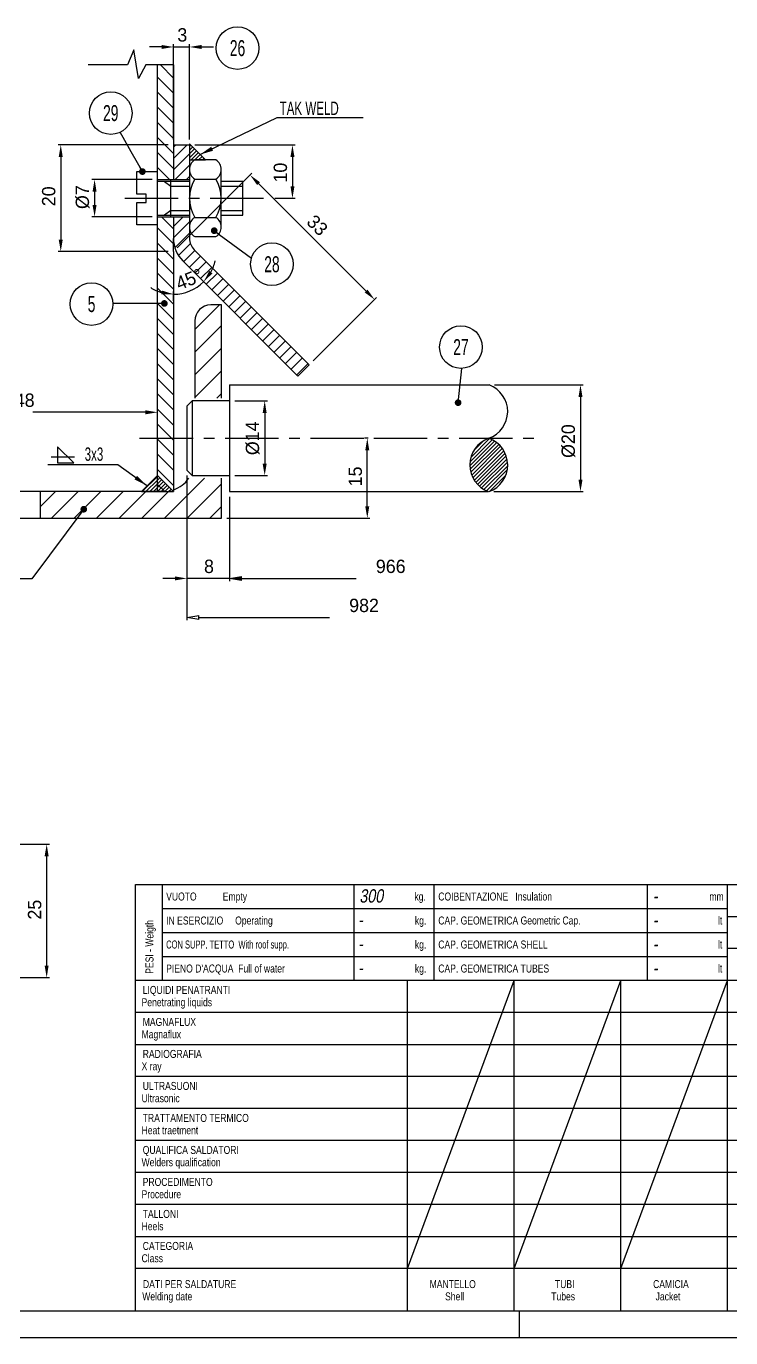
# Model space of a CAD drawing. Extents: x 0 to 8410, y 0 to 5940.
# Drawn here: x 3276 to 4596, y 0 to 2459 of the extents above; entities that cross this region are included whole.
import ezdxf
from ezdxf.enums import TextEntityAlignment as Align

# ---------------------------------------------------------------- set-up
doc = ezdxf.new("R2010")
doc.units = 0
doc.header["$LTSCALE"] = 10
doc.header["$MEASUREMENT"] = 0
doc.linetypes.add('ASSI', pattern=[16, 10, -2, 2, -2])
for name, color, linetype in [('P-126D', 7, 'Continuous'), ('P-2E91', 7, 'Continuous'), ('P-606E', 7, 'Continuous')]:
    doc.layers.add(name, color=color, linetype=linetype)
doc.dimstyles.new('PD10_0553N12131510_01_00411476260', dxfattribs={"dimscale": 10, "dimtxt": 2.5, "dimasz": 2.25, "dimexe": 0.5, "dimexo": 1, "dimgap": 1, "dimtad": 1, "dimlfac": 0.2, "dimdsep": 46, "dimtxsty": 'Standard', "dimblk1": 'NONE', "dimsah": 1, "dimcen": 0, "dimclrd": 6, "dimclre": 6, "dimclrt": 2, "dimazin": 2, "dimtfac": 1, "dimtdec": 4, "dimtmove": 0, "dimatfit": 3, "dimldrblk": 'DOT', "dimfxl": 0, "dimtvp": 1, "dimtolj": 1, "dimtzin": 0, "dimarcsym": 0})
doc.dimstyles.new('PD10_0553N13131510_01_00411476260', dxfattribs={"dimscale": 10, "dimtxt": 2.5, "dimasz": 2.25, "dimexe": 0.5, "dimexo": 1, "dimgap": 1, "dimtad": 1, "dimlfac": 0.1, "dimdsep": 46, "dimtxsty": 'Standard', "dimsah": 1, "dimcen": 0, "dimclrd": 6, "dimclre": 6, "dimclrt": 2, "dimazin": 2, "dimtfac": 1, "dimtdec": 4, "dimtmove": 0, "dimatfit": 3, "dimldrblk": 'DOT', "dimfxl": 0, "dimtvp": 1, "dimtolj": 1, "dimtzin": 0, "dimarcsym": 0})
doc.dimstyles.new('PD10_0883N13131510_01_00411476260', dxfattribs={"dimscale": 10, "dimtxt": 2.5, "dimasz": 2.25, "dimexe": 0.5, "dimexo": 1, "dimgap": 1, "dimtad": 1, "dimlfac": 0.1, "dimdsep": 46, "dimtxsty": 'Standard', "dimsah": 1, "dimcen": 0, "dimclrd": 6, "dimclre": 6, "dimclrt": 2, "dimazin": 2, "dimtfac": 1, "dimtdec": 4, "dimtmove": 0, "dimatfit": 3, "dimldrblk": 'DOT', "dimfxl": 0, "dimtvp": 1, "dimtolj": 1, "dimtzin": 0, "dimarcsym": 0})
doc.dimstyles.get("Standard").update_dxf_attribs({"dimtxt": 0.18, "dimasz": 0.18, "dimexe": 0.18, "dimexo": 0.0625, "dimgap": 0.09, "dimtad": 0, "dimtih": 1, "dimtoh": 1, "dimdec": 4, "dimzin": 0, "dimdsep": 46, "dimtxsty": 'Standard', "dimcen": 0.09, "dimadec": 0, "dimazin": 0, "dimtfac": 1, "dimtdec": 4, "dimtofl": 0, "dimtmove": 0, "dimatfit": 3, "dimfxl": 0, "dimtolj": 1, "dimtzin": 0, "dimarcsym": 0})
pattern_1 = [(315, (-121682.927, -20160.737), (14.1421356, 14.1421356), [])]
pattern_2 = [(45, (-121682.927, -20160.737), (-10.6066017, 10.6066017), [])]
pattern_3 = [(45, (-121682.927, -20160.7367), (-3.5355339, 3.5355339), [])]
pattern_4 = [(45, (-121682.927, -20160.737), (-21.2132034, 21.2132034), [])]

# ---------------------------------------------------------------- blocks, each defined once
blk = doc.blocks.new('*D2')
at = {"layer": 'Defpoints', "color": 0, "linetype": 'Continuous'}
for p in [(3581.5, 2420.2), (3551.5, 2236.5), (3581.5, 2236.5)]:
    blk.add_point(p, dxfattribs=at)
at = {"layer": 'P-126D', "color": 6, "linetype": 'Continuous', "lineweight": -2}
for p, q in [((3529, 2420.2), (3506.5, 2420.2)), ((3551.5, 2246.5), (3551.5, 2425.2)), ((3551.5, 2420.2), (3581.5, 2420.2)), ((3581.5, 2246.5), (3581.5, 2425.2)), ((3604, 2420.2), (3626.5, 2420.2))]:
    blk.add_line(p, q, dxfattribs=at)
at = {"layer": 'P-126D', "color": 6, "linetype": 'Continuous'}
for points in [[(3529, 2423.9), (3529, 2416.4), (3551.5, 2420.2)], [(3604, 2423.9), (3604, 2416.4), (3581.5, 2420.2)]]:
    blk.add_solid(points, dxfattribs=at)
at = {"layer": 'P-126D', "color": 2, "linetype": 'Continuous', "insert": (3568, 2442.7), "char_height": 25, "attachment_point": 5, "rotation": 0.0573}
blk.add_mtext('\\A1;3', dxfattribs=at)
blk = doc.blocks.new('_Dot')
at = {"color": 0, "linetype": 'ByBlock', "lineweight": -2}
blk.add_line((-0.5, 0), (-1, 0), dxfattribs=at)
at = {"color": 0, "linetype": 'ByBlock', "const_width": 0.5}
blk.add_lwpolyline([(-0.25, 0, 1), (0.25, 0, 1)], format="xyb", close=True, dxfattribs=at)
blk = doc.blocks.new('*D3')
at = {"layer": 'Defpoints', "color": 0, "linetype": 'Continuous'}
for p in [(3521.5, 2171.5), (3403.6, 2101.5), (3521.5, 2101.5)]:
    blk.add_point(p, dxfattribs=at)
at = {"layer": 'P-126D', "color": 6, "linetype": 'Continuous', "lineweight": -2}
for p, q in [((3511.5, 2171.5), (3398.6, 2171.5)), ((3403.6, 2149), (3403.6, 2124)), ((3511.5, 2101.5), (3398.6, 2101.5))]:
    blk.add_line(p, q, dxfattribs=at)
at = {"layer": 'P-126D', "color": 6, "linetype": 'Continuous'}
for points in [[(3399.8, 2149), (3407.3, 2149), (3403.6, 2171.5)], [(3399.8, 2124), (3407.3, 2124), (3403.6, 2101.5)]]:
    blk.add_solid(points, dxfattribs=at)
at = {"layer": 'P-126D', "color": 2, "linetype": 'Continuous', "insert": (3381.1, 2138.6), "char_height": 25, "attachment_point": 5, "rotation": 90}
blk.add_mtext('\\A1;%%c7', dxfattribs=at)
blk = doc.blocks.new('*D4')
at = {"layer": 'Defpoints', "color": 0, "linetype": 'Continuous'}
for p in [(3551.5, 2236.5), (3340.2, 2036.5), (3551.5, 2036.5)]:
    blk.add_point(p, dxfattribs=at)
at = {"layer": 'P-126D', "color": 6, "linetype": 'Continuous', "lineweight": -2}
for p, q in [((3541.5, 2236.5), (3335.2, 2236.5)), ((3340.2, 2214), (3340.2, 2059)), ((3541.5, 2036.5), (3335.2, 2036.5))]:
    blk.add_line(p, q, dxfattribs=at)
at = {"layer": 'P-126D', "color": 6, "linetype": 'Continuous'}
for points in [[(3336.4, 2214), (3343.9, 2214), (3340.2, 2236.5)], [(3336.4, 2059), (3343.9, 2059), (3340.2, 2036.5)]]:
    blk.add_solid(points, dxfattribs=at)
at = {"layer": 'P-126D', "color": 2, "linetype": 'Continuous', "insert": (3317.7, 2140.2), "char_height": 25, "attachment_point": 5, "rotation": 90}
blk.add_mtext('\\A1;20', dxfattribs=at)
blk = doc.blocks.new('*D5')
at = {"layer": 'Defpoints', "color": 0, "linetype": 'Continuous'}
for p in [(3581.5, 2236.5), (3731.2, 2136.5), (3774.4, 2136.5)]:
    blk.add_point(p, dxfattribs=at)
at = {"layer": 'P-126D', "color": 6, "linetype": 'Continuous', "lineweight": -2}
for p, q in [((3591.5, 2236.5), (3779.4, 2236.5)), ((3774.4, 2214), (3774.4, 2159)), ((3741.2, 2136.5), (3779.4, 2136.5))]:
    blk.add_line(p, q, dxfattribs=at)
at = {"layer": 'P-126D', "color": 6, "linetype": 'Continuous'}
for points in [[(3770.7, 2214), (3778.2, 2214), (3774.4, 2236.5)], [(3770.7, 2159), (3778.2, 2159), (3774.4, 2136.5)]]:
    blk.add_solid(points, dxfattribs=at)
at = {"layer": 'P-126D', "color": 2, "linetype": 'Continuous', "insert": (3751.9, 2184.6), "char_height": 25, "attachment_point": 5, "rotation": 90}
blk.add_mtext('\\A1;10', dxfattribs=at)
blk = doc.blocks.new('*D6')
at = {"layer": 'Defpoints', "color": 0, "linetype": 'Continuous'}
for p in [(3695, 2180), (3551.5, 2036.5), (3806, 1824.4)]:
    blk.add_point(p, dxfattribs=at)
at = {"layer": 'P-126D', "color": 6, "linetype": 'Continuous', "lineweight": -2}
for p, q in [((3558.5, 2043.6), (3698.5, 2183.5)), ((3912.4, 1962.6), (3710.9, 2164.1)), ((3813.1, 1831.4), (3931.9, 1950.2))]:
    blk.add_line(p, q, dxfattribs=at)
at = {"layer": 'P-126D', "color": 6, "linetype": 'Continuous'}
for points in [[(3713.5, 2166.7), (3708.2, 2161.4), (3695, 2180)], [(3915.1, 1965.2), (3909.8, 1959.9), (3928.3, 1946.7)]]:
    blk.add_solid(points, dxfattribs=at)
at = {"layer": 'P-126D', "color": 2, "linetype": 'Continuous', "insert": (3821, 2085.8), "char_height": 25, "attachment_point": 5, "rotation": 315}
blk.add_mtext('\\A1;33', dxfattribs=at)
blk = doc.blocks.new('*D7')
at = {"layer": 'Defpoints', "color": 0, "linetype": 'Continuous'}
for p in [(3656.5, 1756.5), (3656.5, 1616.5), (3722.4, 1616.5)]:
    blk.add_point(p, dxfattribs=at)
at = {"layer": 'P-126D', "color": 6, "linetype": 'Continuous', "lineweight": -2}
for p, q in [((3666.5, 1756.5), (3727.4, 1756.5)), ((3722.4, 1734), (3722.4, 1639)), ((3666.5, 1616.5), (3727.4, 1616.5))]:
    blk.add_line(p, q, dxfattribs=at)
at = {"layer": 'P-126D', "color": 6, "linetype": 'Continuous'}
for points in [[(3718.6, 1734), (3726.1, 1734), (3722.4, 1756.5)], [(3718.6, 1639), (3726.1, 1639), (3722.4, 1616.5)]]:
    blk.add_solid(points, dxfattribs=at)
at = {"layer": 'P-126D', "color": 2, "linetype": 'Continuous', "insert": (3699.9, 1686.5), "char_height": 25, "attachment_point": 5, "rotation": 90}
blk.add_mtext('\\A1;%%c14', dxfattribs=at)
blk = doc.blocks.new('*D8')
at = {"layer": 'Defpoints', "color": 0, "linetype": 'Continuous'}
for p in [(3521.5, 1735.2), (3521.5, 1586.5), (3041.5, 1536.5)]:
    blk.add_point(p, dxfattribs=at)
at = {"layer": 'P-126D', "color": 6, "linetype": 'Continuous', "lineweight": -2}
for p, q in [((3041.5, 1546.5), (3041.5, 1740.2)), ((3064, 1735.2), (3226.3, 1735.2)), ((3499, 1735.2), (3288, 1735.2)), ((3521.5, 1596.5), (3521.5, 1740.2))]:
    blk.add_line(p, q, dxfattribs=at)
at = {"layer": 'P-126D', "color": 6, "linetype": 'Continuous'}
for points in [[(3064, 1739), (3064, 1731.5), (3041.5, 1735.2)], [(3499, 1739), (3499, 1731.5), (3521.5, 1735.2)]]:
    blk.add_solid(points, dxfattribs=at)
at = {"layer": 'P-126D', "color": 2, "linetype": 'Continuous', "insert": (3272.6, 1757.7), "char_height": 25, "attachment_point": 5, "rotation": 0.0573}
blk.add_mtext('\\A1;48', dxfattribs=at)
blk = doc.blocks.new('*D9')
at = {"layer": 'Defpoints', "color": 0, "linetype": 'Continuous'}
for p in [(4142.9, 1786.5), (4141.9, 1586.5), (4314.2, 1586.5)]:
    blk.add_point(p, dxfattribs=at)
at = {"layer": 'P-126D', "color": 6, "linetype": 'Continuous', "lineweight": -2}
for p, q in [((4152.9, 1786.5), (4319.2, 1786.5)), ((4314.2, 1764), (4314.2, 1609)), ((4151.9, 1586.5), (4319.2, 1586.5))]:
    blk.add_line(p, q, dxfattribs=at)
at = {"layer": 'P-126D', "color": 6, "linetype": 'Continuous'}
for points in [[(4310.5, 1764), (4318, 1764), (4314.2, 1786.5)], [(4310.5, 1609), (4318, 1609), (4314.2, 1586.5)]]:
    blk.add_solid(points, dxfattribs=at)
at = {"layer": 'P-126D', "color": 2, "linetype": 'Continuous', "insert": (4291.7, 1681.2), "char_height": 25, "attachment_point": 5, "rotation": 90}
blk.add_mtext('\\A1;%%c20', dxfattribs=at)
blk = doc.blocks.new('*D10')
at = {"layer": 'Defpoints', "color": 0, "linetype": 'Continuous'}
for p in [(3914.7, 1686.5), (3926.6, 1686.5), (3641.5, 1536.5)]:
    blk.add_point(p, dxfattribs=at)
at = {"layer": 'P-126D', "color": 6, "linetype": 'Continuous', "lineweight": -2}
for p, q in [((3916.6, 1686.5), (3909.7, 1686.5)), ((3914.7, 1559), (3914.7, 1664)), ((3651.5, 1536.5), (3919.7, 1536.5))]:
    blk.add_line(p, q, dxfattribs=at)
at = {"layer": 'P-126D', "color": 6, "linetype": 'Continuous'}
for points in [[(3910.9, 1664), (3918.4, 1664), (3914.7, 1686.5)], [(3910.9, 1559), (3918.4, 1559), (3914.7, 1536.5)]]:
    blk.add_solid(points, dxfattribs=at)
at = {"layer": 'P-126D', "color": 2, "linetype": 'Continuous', "insert": (3892.2, 1615), "char_height": 25, "attachment_point": 5, "rotation": 90}
blk.add_mtext('\\A1;15', dxfattribs=at)
blk = doc.blocks.new('*D11')
at = {"layer": 'Defpoints', "color": 0, "linetype": 'Continuous'}
for p in [(3576.5, 1626.5), (3656.5, 1586.5), (3576.5, 1423.7)]:
    blk.add_point(p, dxfattribs=at)
at = {"layer": 'P-126D', "color": 6, "linetype": 'Continuous', "lineweight": -2}
for p, q in [((3576.5, 1616.5), (3576.5, 1418.7)), ((3656.5, 1576.5), (3656.5, 1418.7)), ((3554, 1423.7), (3531.5, 1423.7)), ((3656.5, 1423.7), (3576.5, 1423.7)), ((3679, 1423.7), (3701.5, 1423.7))]:
    blk.add_line(p, q, dxfattribs=at)
at = {"layer": 'P-126D', "color": 6, "linetype": 'Continuous'}
for points in [[(3554, 1427.5), (3554, 1420), (3576.5, 1423.7)], [(3679, 1427.5), (3679, 1420), (3656.5, 1423.7)]]:
    blk.add_solid(points, dxfattribs=at)
at = {"layer": 'P-126D', "color": 2, "linetype": 'Continuous', "insert": (3618, 1446.2), "char_height": 25, "attachment_point": 5, "rotation": 0.0573}
blk.add_mtext('\\A1;8', dxfattribs=at)
blk = doc.blocks.new('_ClosedBlank')
at = {"color": 0, "linetype": 'ByBlock', "lineweight": -2}
for p, q in [((-1, 0.17), (0, 0)), ((-1, 0.17), (-1, -0.17)), ((0, 0), (-1, -0.17))]:
    blk.add_line(p, q, dxfattribs=at)
blk = doc.blocks.new('*D14')
at = {"layer": 'Defpoints', "color": 0, "linetype": 'Continuous'}
for p in [(4240, 1686.5), (3576.5, 1626.5), (3576.5, 1350.5)]:
    blk.add_point(p, dxfattribs=at)
at = {"layer": 'P-126D', "color": 6, "linetype": 'Continuous', "lineweight": -2}
for p, q in [((3576.5, 1616.5), (3576.5, 1345.5)), ((3599, 1350.5), (3843.6, 1350.5))]:
    blk.add_line(p, q, dxfattribs=at)
at = {"layer": 'P-126D', "color": 6, "linetype": 'Continuous', "lineweight": -2, "xscale": 22.5, "yscale": 22.5, "zscale": 22.5, "rotation": 180}
blk.add_blockref('_ClosedBlank', (3576.5, 1350.5), dxfattribs=at)
at = {"layer": 'P-126D', "color": 2, "linetype": 'Continuous', "insert": (3908.6, 1373), "char_height": 25, "attachment_point": 5, "rotation": 0.0573}
blk.add_mtext('\\A1;982', dxfattribs=at)
blk = doc.blocks.new('_None')
blk = doc.blocks.new('*D15')
at = {"layer": 'Defpoints', "color": 0, "linetype": 'Continuous'}
for p in [(4240, 1686.5), (3656.5, 1586.5), (3656.5, 1423.7)]:
    blk.add_point(p, dxfattribs=at)
at = {"layer": 'P-126D', "color": 6, "linetype": 'Continuous', "lineweight": -2}
for p, q in [((3656.5, 1576.5), (3656.5, 1418.7)), ((3679, 1423.7), (3893.7, 1423.7))]:
    blk.add_line(p, q, dxfattribs=at)
at = {"layer": 'P-126D', "color": 6, "linetype": 'Continuous', "lineweight": -2, "xscale": 22.5, "yscale": 22.5, "zscale": 22.5, "rotation": 180}
blk.add_blockref('_ClosedBlank', (3656.5, 1423.7), dxfattribs=at)
at = {"layer": 'P-126D', "color": 2, "linetype": 'Continuous', "insert": (3958.6, 1446.2), "char_height": 25, "attachment_point": 5, "rotation": 0.0573}
blk.add_mtext('\\A1;966', dxfattribs=at)
blk = doc.blocks.new('*D19')
at = {"layer": 'Defpoints', "color": 0, "linetype": 'Continuous'}
for p in [(3551.5, 2036.5), (3591.4, 1967.3), (3623.9, 1964.1), (3551.5, 1934.1)]:
    blk.add_point(p, dxfattribs=at)
at = {"layer": 'P-126D', "color": 6, "linetype": 'Continuous', "lineweight": -2}
for p, q in [((3616.8, 1971.2), (3604.4, 1983.5)), ((3551.5, 1944.1), (3551.5, 1961.6))]:
    blk.add_line(p, q, dxfattribs=at)
for start, end in [(331.1909, 347.3817), (237.6183, 253.8091), (270, 315)]:
    blk.add_arc((3551.5, 2036.5), 79.9, start, end, dxfattribs=at)
at = {"layer": 'P-126D', "color": 6, "linetype": 'Continuous'}
for points in [[(3624.5, 1995.7), (3618.5, 2000.2), (3608, 1980)], [(3529.7, 1963.5), (3528.7, 1956.1), (3551.5, 1956.6)]]:
    blk.add_solid(points, dxfattribs=at)
at = {"layer": 'P-126D', "color": 2, "linetype": 'Continuous', "insert": (3581, 1984.7), "char_height": 25, "attachment_point": 5, "rotation": 22}
blk.add_mtext('\\A1;45%%d', dxfattribs=at)
blk = doc.blocks.new('*D106')
at = {"layer": 'Defpoints', "color": 0, "linetype": 'Continuous'}
for p in [(3220.9, 925.4), (3313.8, 925.4), (3220.9, 675.4)]:
    blk.add_point(p, dxfattribs=at)
at = {"layer": 'P-2E91', "color": 6, "linetype": 'Continuous', "lineweight": -2}
for p, q in [((3230.9, 925.4), (3318.8, 925.4)), ((3313.8, 697.9), (3313.8, 902.9)), ((3230.9, 675.4), (3318.8, 675.4))]:
    blk.add_line(p, q, dxfattribs=at)
at = {"layer": 'P-2E91', "color": 6, "linetype": 'Continuous'}
for points in [[(3310, 902.9), (3317.5, 902.9), (3313.8, 925.4)], [(3310, 697.9), (3317.5, 697.9), (3313.8, 675.4)]]:
    blk.add_solid(points, dxfattribs=at)
at = {"layer": 'P-2E91', "color": 2, "linetype": 'Continuous', "insert": (3291.3, 802.7), "char_height": 25, "attachment_point": 5, "rotation": 90}
blk.add_mtext('\\A1;25', dxfattribs=at)

msp = doc.modelspace()

# ---------------------------------------------------------------- hatches: boundary and pattern name
at = {"layer": 'P-126D', "linetype": 'Continuous'}
h = msp.add_hatch(dxfattribs=at)
h.set_pattern_fill('_U', color=6, scale=20, angle=315, style=0, pattern_type=0)
h.set_pattern_definition(pattern_1)
h.paths.add_polyline_path([(3521.4661, 2386.4158), (3551.4661, 2386.4158), (3551.4661, 2171.4834), (3521.4661, 2171.4834), (3521.4661, 2268.9099)])
h = msp.add_hatch(dxfattribs=at)
h.set_pattern_fill('_U', color=6, scale=5, angle=45, style=0, pattern_type=0)
h.set_pattern_definition(pattern_3)
h.paths.add_polyline_path([(3581.4661, 2208.4334), (3581.4661, 2238.4334), (3611.4661, 2208.4334)])
h = msp.add_hatch(dxfattribs=at)
h.set_pattern_fill('_U', color=6, scale=15, angle=45, style=0, pattern_type=0)
h.set_pattern_definition(pattern_2)
h.paths.add_polyline_path([(3581.4661, 2236.4834), (3581.4661, 2171.4834), (3551.4661, 2171.4834), (3551.4661, 2236.4834)])
h = msp.add_hatch(dxfattribs=at)
h.set_pattern_fill('_U', color=6, scale=20, angle=315, style=0, pattern_type=0)
h.set_pattern_definition(pattern_1)
h.paths.add_polyline_path([(3521.4661, 1586.4834), (3521.4661, 2101.4834), (3551.4661, 2101.4834), (3551.4661, 1586.4834)])
h = msp.add_hatch(dxfattribs=at)
h.set_pattern_fill('_U', color=6, scale=15, angle=45, style=0, pattern_type=0)
h.set_pattern_definition(pattern_2)
edge = h.paths.add_edge_path()
edge.add_line((3551.4661, 2061.3362), (3551.4661, 2101.4834))
edge.add_line((3551.4661, 2101.4834), (3581.4661, 2101.4834))
edge.add_line((3581.4661, 2101.4834), (3581.4661, 2063.9639))
edge.add_line((3581.4661, 2063.9639), (3581.4661, 2061.3362))
edge.add_arc((3611.4661, 2061.3362), 30, 180, 225)
edge.add_line((3590.2529, 2040.123), (3806.0245, 1824.3513))
edge.add_line((3806.0245, 1824.3513), (3784.8113, 1803.1381))
edge.add_line((3784.8113, 1803.1381), (3569.0396, 2018.9098))
edge.add_arc((3611.4661, 2061.3362), 60, 180, 225, ccw=False)
h = msp.add_hatch(dxfattribs=at)
h.set_pattern_fill('_U', color=6, scale=30, angle=45, style=0, pattern_type=0)
h.set_pattern_definition(pattern_4)
edge = h.paths.add_edge_path()
edge.add_line((3641.4661, 1761.4834), (3591.4661, 1761.4834))
edge.add_line((3591.4661, 1761.4834), (3591.4661, 1906.4834))
edge.add_arc((3621.4661, 1906.4834), 30, 90, 180, ccw=False)
edge.add_line((3621.4661, 1936.4834), (3641.4661, 1936.4834))
edge.add_line((3641.4661, 1936.4834), (3641.4661, 1761.4834))
h = msp.add_hatch(dxfattribs=at)
h.set_pattern_fill('_U', color=6, scale=5, angle=45, style=0, pattern_type=0)
h.set_pattern_definition(pattern_3)
edge = h.paths.add_edge_path()
edge.add_arc((4160.184, 1636.3898), 53.1525, 109.5330542, 249.8724101)
edge.add_line((4141.8936, 1586.4834), (4142.9313, 1586.4834))
edge.add_arc((4124.6409, 1636.3898), 53.1525, 290.1275899, 430.4669458)
h = msp.add_hatch(dxfattribs=at)
h.set_pattern_fill('_U', color=6, scale=30, angle=45, style=0, pattern_type=0)
h.set_pattern_definition(pattern_4)
edge = h.paths.add_edge_path()
edge.add_line((3641.4661, 1611.4834), (3580.2, 1611.4834))
edge.add_arc((3531.4661, 1646.4834), 60, 289.4712206, 324.3146653, ccw=False)
edge.add_line((3551.4661, 1589.9148), (3551.4661, 1586.4834))
edge.add_line((3551.4661, 1586.4834), (3301.4661, 1586.4834))
edge.add_line((3301.4661, 1586.4834), (3301.4661, 1536.4834))
edge.add_line((3301.4661, 1536.4834), (3347.1081, 1536.4834))
edge.add_line((3347.1081, 1536.4834), (3641.4661, 1536.4834))
edge.add_line((3641.4661, 1536.4834), (3641.4661, 1611.4834))
h = msp.add_hatch(dxfattribs=at)
h.set_pattern_fill('_U', color=6, scale=5, angle=45, style=0, pattern_type=0)
h.set_pattern_definition(pattern_3)
h.paths.add_polyline_path([(3521.4661, 1586.4834), (3521.4661, 1616.4834), (3491.4661, 1586.4834)])
h = msp.add_hatch(dxfattribs=at)
h.set_pattern_fill('_U', color=6, scale=5, angle=45, style=0, pattern_type=0)
h.set_pattern_definition(pattern_3)
h.paths.add_polyline_path([(3521.4661, 1586.4834), (3521.4661, 1616.4834), (3551.4661, 1586.4834)])

# ---------------------------------------------------------------- linework, layer by layer
at = {"layer": 'P-126D', "color": 6, "linetype": 'Continuous'}
for p, q in [((3477.2603, 2414.5693), (3465.4062, 2386.4158)), ((3486.1509, 2361.2257), (3477.2603, 2414.5693)), ((3465.4062, 2386.4158), (3391.3178, 2386.4158)), ((3499.4868, 2386.4158), (3486.1509, 2361.2257)), ((3551.4661, 2386.4158), (3499.4868, 2386.4158)), ((3534.4227, 2168.2334), (3546.4661, 2159.2375)), ((3546.4661, 2101.4834), (3546.4661, 2171.4834)), ((3546.4661, 2159.2375), (3581.4661, 2159.2375)), ((3640.9661, 2159.2375), (3681.4661, 2159.2375)), ((3546.4661, 2113.7292), (3534.4227, 2104.7334)), ((3546.4661, 2113.7292), (3581.4661, 2113.7292)), ((3640.9661, 2113.7292), (3681.4661, 2113.7292)), ((3447.3693, 1636.8408), (3315.6733, 1636.8408))]:
    msp.add_line(p, q, dxfattribs=at)
at = {"layer": 'P-126D', "color": 4, "linetype": 'Continuous'}
for p, q in [((3521.4661, 1586.4834), (3521.4661, 2386.4158)), ((3551.4661, 2386.4158), (3551.4661, 2171.4834)), ((3611.4661, 2208.4334), (3581.4661, 2238.4334)), ((3581.4661, 2238.4334), (3581.4661, 2208.4334)), ((3551.4661, 2236.4834), (3581.4661, 2236.4834)), ((3551.4661, 2236.4834), (3551.4661, 2171.4834)), ((3581.4661, 2236.4834), (3581.4661, 2061.3362)), ((3581.4661, 2208.4334), (3611.4661, 2208.4334)), ((3581.4661, 2190.4459), (3581.4661, 2082.5209)), ((3631.0494, 2208.4334), (3591.3827, 2208.4334)), ((3640.9661, 2082.5209), (3640.9661, 2190.4459)), ((3482.4661, 2144.4834), (3482.4661, 2186.4834)), ((3482.4661, 2186.4834), (3521.4661, 2186.4834)), ((3521.4661, 2171.4834), (3581.4661, 2171.4834)), ((3581.4661, 2168.2334), (3521.4661, 2168.2334)), ((3591.3827, 2172.4584), (3631.0494, 2172.4584)), ((3681.4661, 2168.2334), (3640.9661, 2168.2334)), ((3681.4661, 2104.7334), (3681.4661, 2168.2334)), ((3500.4661, 2144.4834), (3482.4661, 2144.4834)), ((3500.4661, 2128.4834), (3500.4661, 2144.4834)), ((3482.4661, 2086.4834), (3482.4661, 2128.4834)), ((3482.4661, 2128.4834), (3500.4661, 2128.4834)), ((3521.4661, 2104.7334), (3581.4661, 2104.7334)), ((3521.4661, 2101.4834), (3581.4661, 2101.4834)), ((3551.4661, 2101.4834), (3551.4661, 2061.3362)), ((3591.3827, 2100.5084), (3631.0494, 2100.5084)), ((3640.9661, 2104.7334), (3681.4661, 2104.7334)), ((3521.4661, 2086.4834), (3482.4661, 2086.4834)), ((3551.4661, 2036.4834), (3551.4661, 2061.3362)), ((3591.3827, 2064.5334), (3631.0494, 2064.5334)), ((3551.4661, 2036.4834), (3551.4661, 1586.4834)), ((3569.0396, 2018.9098), (3784.8113, 1803.1381)), ((3590.2529, 2040.123), (3806.0245, 1824.3513)), ((3641.4661, 1936.4834), (3621.4661, 1936.4834)), ((3641.4661, 1761.4834), (3641.4661, 1936.4834)), ((3591.4661, 1906.4834), (3591.4661, 1761.4834)), ((3784.8113, 1803.1381), (3806.0245, 1824.3513)), ((3656.4661, 1786.4834), (4142.9313, 1786.4834)), ((3656.4661, 1786.4834), (3656.4661, 1586.4834)), ((3586.4661, 1756.4834), (3576.4661, 1746.4834)), ((3576.4661, 1746.4834), (3576.4661, 1626.4834)), ((3586.4661, 1756.4834), (3586.4661, 1616.4834)), ((3656.4661, 1756.4834), (3586.4661, 1756.4834)), ((3322.4906, 1651.4603), (3365.8741, 1651.4603)), ((3334.3915, 1670.1585), (3334.3915, 1640.1585)), ((3364.3915, 1640.1585), (3334.3915, 1670.1585)), ((3334.3915, 1670.1585), (3334.3915, 1640.1585)), ((3334.3915, 1640.1585), (3364.3915, 1640.1585)), ((3576.4661, 1626.4834), (3586.4661, 1616.4834)), ((3521.4661, 1616.4834), (3491.4661, 1586.4834)), ((3551.4661, 1586.4834), (3521.4661, 1616.4834)), ((3521.4661, 1586.4834), (3521.4661, 1616.4834)), ((3586.4661, 1616.4834), (3656.4661, 1616.4834)), ((3641.4661, 1536.4834), (3641.4661, 1611.4834)), ((3531.4661, 1586.4834), (3071.4661, 1586.4834)), ((3301.4661, 1586.4834), (3301.4661, 1536.4834)), ((3491.4661, 1586.4834), (3521.4661, 1586.4834)), ((3521.4661, 1586.4834), (3551.4661, 1586.4834)), ((3656.4661, 1586.4834), (4141.8936, 1586.4834)), ((3041.4661, 1536.4834), (3641.4661, 1536.4834))]:
    msp.add_line(p, q, dxfattribs=at)
at = {"layer": 'P-126D', "color": 6, "linetype": 'ASSI'}
for p, q in [((3460.1934, 2136.4834), (3731.197, 2136.4834)), ((3488.0626, 1686.4834), (3926.6463, 1686.4834)), ((3926.6463, 1686.4834), (4240.0189, 1686.4834))]:
    msp.add_line(p, q, dxfattribs=at)
at = {"layer": 'P-126D', "color": 4, "linetype": 'Continuous'}
for centre in [(3671.4661, 2418.1086), (3433.8753, 2296.2037), (3735.9431, 2012.8308), (3397.9386, 1938.2165), (4090.175, 1857.4914)]:
    msp.add_circle(centre, 40, dxfattribs=at)
for centre, radius, start, end in [((3602.7378, 2190.4459), 21.2718, 122.2633322, 237.7366678), ((3619.6943, 2190.4459), 21.2718, 302.2633322, 57.7366678), ((3651.6782, 2136.4834), 70.2121, 149.1777939, 210.8222061), ((3570.7539, 2136.4834), 70.2121, 329.1777939, 30.8222061), ((3602.7378, 2082.5209), 21.2718, 122.2633322, 237.7366678), ((3619.6943, 2082.5209), 21.2718, 302.2633322, 57.7366678), ((3611.4661, 2061.3362), 60, 180, 225), ((3611.4661, 2061.3362), 30, 180, 225), ((3621.4661, 1906.4834), 30, 90, 180), ((4124.6409, 1736.5769), 53.1525, 289.5330542, 69.8724101), ((4160.184, 1636.3898), 53.1525, 109.5330542, 249.8724101), ((4124.6409, 1636.3898), 53.1525, 290.1275899, 70.4669458), ((3531.4661, 1646.4834), 60, 289.4712206, 324.3146653)]:
    msp.add_arc(centre, radius, start, end, dxfattribs=at)
at = {"layer": 'P-606E', "color": 3, "linetype": 'Continuous'}
for p, q in [((3480, 850), (6490, 850)), ((3480, 50), (3480, 850)), ((4590, 50), (4590, 850)), ((8360, 50), (50, 50))]:
    msp.add_line(p, q, dxfattribs=at)
at = {"layer": 'P-606E', "color": 6, "linetype": 'Continuous'}
for p, q in [((3530, 850), (3530, 670)), ((3890, 670), (3890, 850)), ((4040, 670), (4040, 850)), ((4440, 670), (4440, 850)), ((3530, 805), (4590, 805)), ((4590, 790), (6490, 790)), ((3530, 760), (4590, 760)), ((3530, 715), (4590, 715)), ((6490, 730), (4590, 730)), ((6490, 670), (3480, 670)), ((3990, 130), (4190, 670)), ((3990, 50), (3990, 670)), ((4190, 130), (4390, 670)), ((4190, 50), (4190, 670)), ((4390, 130), (4590, 670)), ((4390, 50), (4390, 670)), ((6490, 610), (3480, 610)), ((3480, 550), (6490, 550)), ((6490, 490), (3480, 490)), ((6490, 430), (3480, 430)), ((6490, 370), (3480, 370)), ((6490, 310), (3480, 310)), ((6490, 250), (3480, 250)), ((3480, 190), (6490, 190)), ((6490, 130), (3480, 130)), ((4200, 0), (4200, 50)), ((8410, 0), (0, 0))]:
    msp.add_line(p, q, dxfattribs=at)

# ---------------------------------------------------------------- texts
at = {"layer": 'P-126D', "color": 2, "linetype": 'Continuous', "width": 0.648}
for s, p in [('26', (3671.4661, 2418.1086)), ('29', (3433.8753, 2296.2037)), ('28', (3735.9431, 2012.8308)), ('5', (3397.9386, 1938.2165)), ('27', (4090.175, 1857.4914))]:
    msp.add_text(s, height=30, dxfattribs=at).set_placement(p, align=Align.MIDDLE_CENTER)
for s, p in [('TAK WELD', (3750.488, 2292.6905)), ('3x3', (3384.9924, 1644.292))]:
    msp.add_text(s, height=25, dxfattribs=at).set_placement(p)
at = {"layer": 'P-606E', "color": 2, "linetype": 'Continuous', "oblique": 10, "width": 0.8}
for s, p in [('300', (3899.8917, 815.9038)), ('-', (4449.8917, 815.8808)), ('-', (3897.5017, 771.2677)), ('-', (4449.8917, 770.8808)), ('-', (3897.5017, 726.2677)), ('-', (4449.8917, 725.8808)), ('-', (3897.5017, 681.2677)), ('-', (4449.8917, 680.8808))]:
    msp.add_text(s, height=25, dxfattribs=at).set_placement(p)
at = {"layer": 'P-606E', "color": 6, "linetype": 'Continuous'}
for s, width, p in [('VUOTO           Empty', 0.8, (3537.7682, 819.8572)), ('kg.', 0.8, (4003.0399, 819.8572)), ('COIBENTAZIONE   Insulation', 0.8, (4047.7682, 819.8572)), ('mm', 0.8, (4555.8089, 819.8572)), ('IN ESERCIZIO     Operating', 0.8, (3537.7682, 774.8572)), ('kg.', 0.8, (4003.8835, 774.8572)), ('CAP. GEOMETRICA Geometric Cap.', 0.8, (4047.7682, 774.8572)), ('lt', 0.8, (4571.8817, 774.8572)), ('CON SUPP. TETTO  With roof supp.', 0.68, (3537.7682, 729.8572)), ('kg.', 0.8, (4003.8835, 729.8572)), ('CAP. GEOMETRICA SHELL', 0.8, (4047.7682, 729.8572)), ('lt', 0.8, (4571.8817, 729.8572)), ("PIENO D'ACQUA  Full of water", 0.8, (3537.7682, 684.8572)), ('kg.', 0.8, (4003.8835, 684.8572)), ('CAP. GEOMETRICA TUBES', 0.8, (4047.7682, 684.8572)), ('lt', 0.8, (4571.8817, 684.8572)), ('LIQUIDI PENATRANTI', 0.8, (3493.8382, 644.6798)), ('Penetrating liquids', 0.8, (3491.6829, 621.5986)), ('MAGNAFLUX', 0.8, (3493.8382, 584.6798)), ('Magnaflux', 0.8, (3491.6829, 561.5986)), ('X ray', 0.8, (3491.6829, 501.5986)), ('RADIOGRAFIA', 0.8, (3493.8382, 524.6798)), ('ULTRASUONI', 0.8, (3493.8382, 464.6798)), ('Ultrasonic', 0.8, (3491.6829, 441.5986)), ('TRATTAMENTO TERMICO', 0.8, (3493.8382, 404.6798)), ('Heat traetment', 0.8, (3491.6829, 381.5986)), ('QUALIFICA SALDATORI', 0.8, (3493.8382, 344.6798)), ('Welders qualification', 0.8, (3491.6829, 321.5986)), ('PROCEDIMENTO', 0.8, (3493.8382, 284.6798)), ('Procedure', 0.8, (3491.6829, 261.5986)), ('TALLONI', 0.8, (3493.8382, 224.6798)), ('Heels', 0.8, (3491.6829, 201.5986)), ('CATEGORIA', 0.8, (3493.8382, 164.6798)), ('Class', 0.8, (3491.6829, 141.5986)), ('DATI PER SALDATURE', 0.8, (3494.2687, 93.1629)), ('MANTELLO', 0.8, (4031.5575, 93.1629)), ('TUBI', 0.8, (4266.3951, 93.1629)), ('CAMICIA', 0.8, (4450.2845, 93.1629)), ('Welding date', 0.8, (3492.9633, 70.0817)), ('Shell', 0.8, (4060.4611, 70.0817)), ('Tubes', 0.8, (4259.4931, 70.0817)), ('Jacket', 0.8, (4455.0742, 70.0817))]:
    msp.add_text(s, height=15, dxfattribs=dict(at, width=width)).set_placement(p)
at = {"layer": 'P-606E', "color": 6, "linetype": 'Continuous', "width": 0.8}
msp.add_text('PESI - Weigth', height=15, rotation=90, dxfattribs=at).set_placement((3513.995, 682.4834))

# ---------------------------------------------------------------- dimensions: what is measured, and where the dimension line sits
at = {"layer": 'P-126D', "linetype": 'Continuous'}
for base, p1, p2, picture, middle in [((3581.4661, 2420.1549), (3551.4661, 2236.4834), (3581.4661, 2236.4834), '*D2', (3567.9887, 2442.6549)), ((3521.4661, 1735.2332), (3041.4661, 1536.4834), (3521.4661, 1586.4834), '*D8', (3272.5835, 1757.7332)), ((3576.4661, 1423.7405), (3656.4661, 1586.4834), (3576.4661, 1626.4834), '*D11', (3618.0196, 1446.2405))]:
    dim = msp.add_linear_dim(base=base, p1=p1, p2=p2, dimstyle='PD10_0553N13131510_01_00411476260', override={"dimtmove": 2}, dxfattribs=at)
    dim.commit()
    dim.dimension.update_dxf_attribs({"geometry": picture, "text_midpoint": middle, "dimtype": 160, "text_rotation": 0.0572958})
for base, p1, p2, angle, picture, middle, turn in [((3340.1735, 2036.4834), (3551.4661, 2236.4834), (3551.4661, 2036.4834), 90, '*D4', (3317.6735, 2140.1799), 89.9999985), ((3774.4246, 2136.4834), (3581.4661, 2236.4834), (3731.197, 2136.4834), 90, '*D5', (3751.9246, 2184.5559), 89.9999985), ((3694.9843, 2180.0016), (3806.0245, 1824.3513), (3551.4661, 2036.4834), 315, '*D6', (3820.9717, 2085.8341), 315), ((3914.6685, 1686.4834), (3641.4661, 1536.4834), (3926.6463, 1686.4834), 90, '*D10', (3892.1685, 1614.9541), 89.9999985)]:
    dim = msp.add_linear_dim(base=base, p1=p1, p2=p2, angle=angle, dimstyle='PD10_0553N13131510_01_00411476260', override={"dimtmove": 2}, dxfattribs=at)
    dim.commit()
    dim.dimension.update_dxf_attribs({"geometry": picture, "text_midpoint": middle, "dimtype": 160, "text_rotation": turn})
for base, p1, p2, picture, middle in [((3403.5678, 2101.4834), (3521.4661, 2171.4834), (3521.4661, 2101.4834), '*D3', (3381.0678, 2138.595)), ((4314.2075, 1586.4834), (4142.9313, 1786.4834), (4141.8936, 1586.4834), '*D9', (4291.7075, 1681.1879)), ((3722.3769, 1616.4834), (3656.4661, 1756.4834), (3656.4661, 1616.4834), '*D7', (3699.8769, 1686.4834))]:
    dim = msp.add_linear_dim(base=base, p1=p1, p2=p2, angle=90, text='%%c<>', dimstyle='PD10_0553N13131510_01_00411476260', override={"dimtmove": 2}, dxfattribs=at)
    dim.commit()
    dim.dimension.update_dxf_attribs({"geometry": picture, "text_midpoint": middle, "dimtype": 160, "text_rotation": 89.9999985})
dim = msp.add_angular_dim_3p(base=(3591.41, 1967.2984), center=(3551.4661, 2036.4834), p1=(3551.4661, 1934.0954), p2=(3623.8653, 1964.0841), text='45%%d', dimstyle='PD10_0883N13131510_01_00411476260', dxfattribs=at)
dim.commit()
dim.dimension.update_dxf_attribs({"geometry": '*D19', "text_midpoint": (3580.979, 1962.2468), "dimtype": 165, "text_rotation": 22})
for base, p2, text, picture, middle in [((3576.4661, 1350.4859), (3576.4661, 1626.4834), '982', '*D14', (3908.602, 1372.9859)), ((3656.4661, 1423.7405), (3656.4661, 1586.4834), '966', '*D15', (3958.6431, 1446.2405))]:
    dim = msp.add_linear_dim(base=base, p1=(4240.0189, 1686.4834), p2=p2, text=text, dimstyle='PD10_0553N12131510_01_00411476260', override={"dimblk2": 'ClosedBlank', "dimse1": 1, "dimsd1": 1, "dimtmove": 2}, dxfattribs=at)
    dim.commit()
    dim.dimension.update_dxf_attribs({"geometry": picture, "text_midpoint": middle, "dimtype": 160, "text_rotation": 0.0572958})
at = {"layer": 'P-2E91', "linetype": 'Continuous'}
dim = msp.add_linear_dim(base=(3313.7841, 925.3649), p1=(3220.9193, 675.3649), p2=(3220.9193, 925.3649), angle=90, dimstyle='PD10_0553N13131510_01_00411476260', override={"dimtmove": 2}, dxfattribs=at)
dim.commit()
dim.dimension.update_dxf_attribs({"geometry": '*D106', "text_midpoint": (3291.2841, 802.6527), "dimtype": 160, "text_rotation": 89.9999985})

# ---------------------------------------------------------------- leaders
at = {"layer": 'P-126D'}
for points, override in [([(3601.3761, 2218.5233), (3745.6175, 2287.9447), (3906.7111, 2287.9447)], {"dimscale": 10, "dimasz": 2.5, "dimclrd": 6}), ([(3493.1354, 2186.4834), (3471.9713, 2223.8346), (3460.0186, 2244.9292), (3451.3523, 2260.2238)], {"dimscale": 10, "dimasz": 1.25, "dimclrd": 6, "dimldrblk": 'Dot'}), ([(3627.7564, 2075.7476), (3697.5651, 2024.106)], {"dimscale": 10, "dimasz": 1.25, "dimclrd": 6, "dimldrblk": 'Dot'}), ([(3534.3643, 1939.316), (3437.924, 1939.2957)], {"dimscale": 10, "dimasz": 1.25, "dimclrd": 6, "dimldrblk": 'Dot'}), ([(4084.8326, 1753.2398), (4091.9786, 1817.5321)], {"dimscale": 10, "dimasz": 1.25, "dimclrd": 6, "dimldrblk": 'Dot'}), ([(3500.9824, 1598.1607), (3447.3693, 1636.8408)], {"dimscale": 10, "dimasz": 2.5, "dimclrd": 6}), ([(3383.3447, 1553.4504), (3286.1415, 1423.1164), (3094.9156, 1423.1164)], {"dimscale": 10, "dimasz": 1.25, "dimclrd": 6, "dimldrblk": 'Dot'})]:
    msp.add_leader(points, dimstyle='Standard', override=override, dxfattribs=at)

doc.saveas('drawing.dxf')
